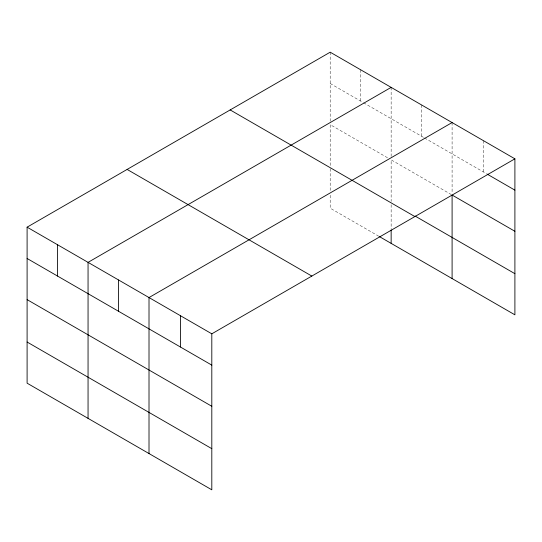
<?xml version="1.0" encoding="UTF-8"?>
<svg xmlns="http://www.w3.org/2000/svg" width="542" height="542" viewBox="0 0 542 542"><rect width="100%" height="100%" fill="white"/><g stroke="black" fill="none" stroke-linecap="round" stroke-linejoin="round"><path stroke-width="0.41" stroke-dasharray="2.71 2.03" d="M330.193 83.502L362.842 102.35M363.574 102.77L423.797 137.546M424.522 137.959L486.418 173.697M387.516 157.742L330.193 124.646L330.193 167.038M451.371 194.612L391.148 159.836L391.148 201.4M378.811 236.258L330.193 208.182L330.193 194.747M483.498 140.696L483.498 172.01M452.096 122.567L452.096 193.352M421.622 104.972L421.622 136.286M391.148 87.377L391.148 158.156M391.148 204.747L391.148 229.103M360.667 69.782L360.667 101.097M330.193 52.188L330.193 122.966M330.193 168.718L330.193 191.394"/><path stroke-width="0.81" d="M27.1 227.173L211.807 333.818L211.807 489.812L27.1 383.174L27.1 227.173L330.193 52.188L514.9 158.826L514.9 314.827L379.536 236.671M391.148 87.377L88.055 262.362L88.055 418.363M452.096 122.567L149.009 297.558L149.009 453.559M211.807 333.818L514.9 158.826M487.15 174.118L514.9 190.14M514.9 231.285L452.096 195.032L452.096 278.568M415.091 216.055L514.9 273.683M230.174 109.931L414.881 216.57M127.119 169.429L311.826 276.068M27.1 258.487L211.807 365.125M27.1 299.631L211.807 406.276M27.1 342.029L211.807 448.668M391.148 229.943L391.148 243.378M180.411 315.688L180.411 347.002M118.529 279.963L118.529 311.277M57.574 244.767L57.574 276.081"/></g></svg>
